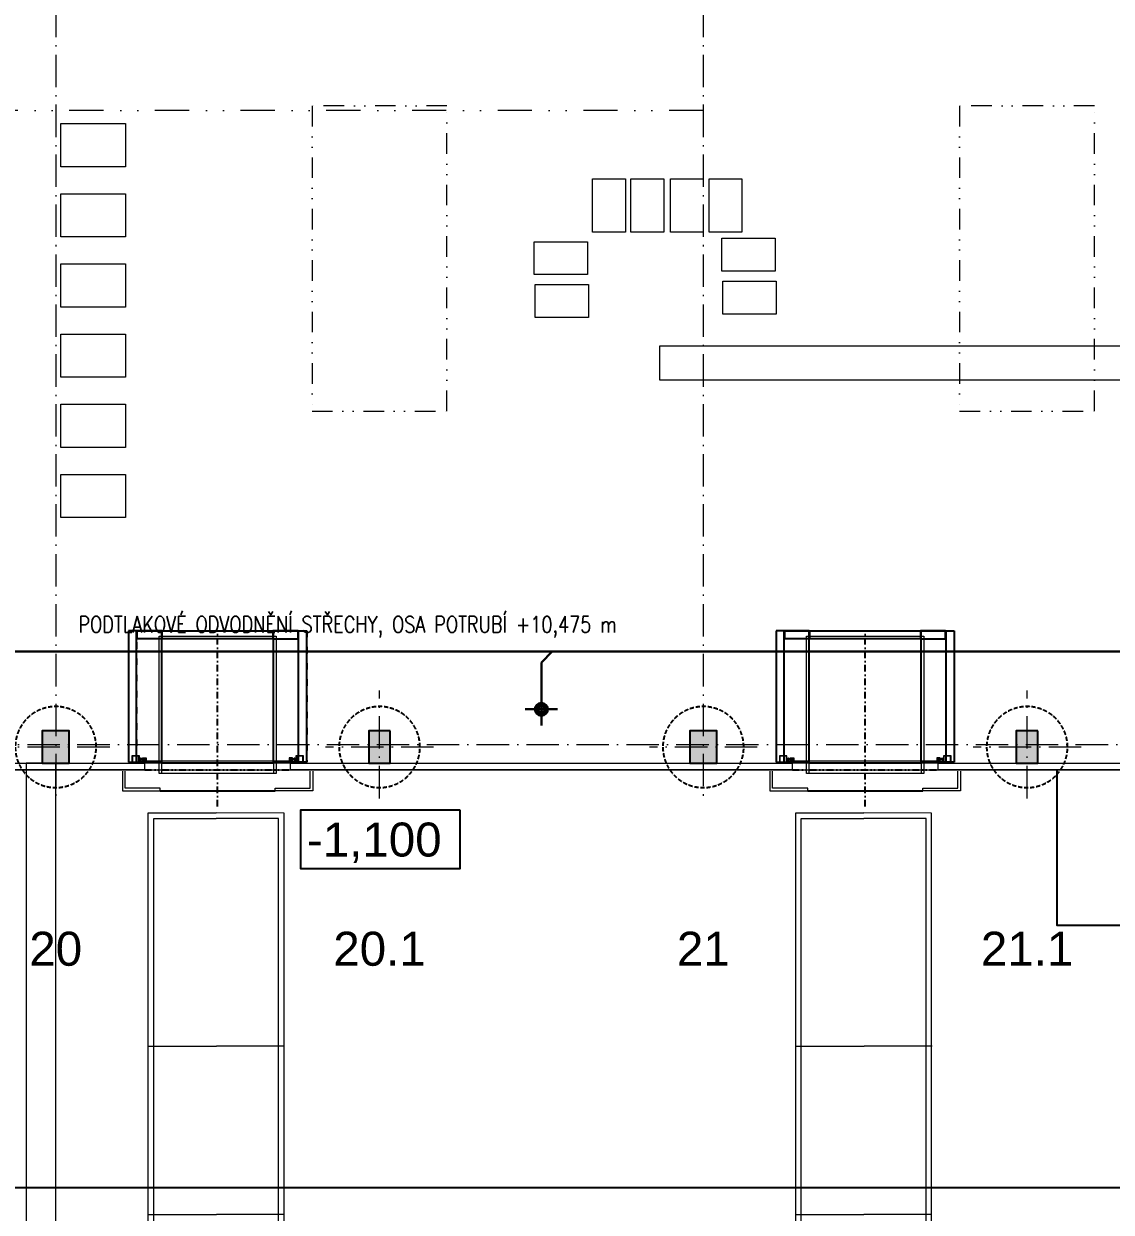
# Model space of a CAD drawing. Header units: millimetres. Extents: x 325046 to 1268204, y 1875583 to 2761998.
# Drawn here: x 933486 to 953638, y 2462227 to 2484240 of the extents above; entities that cross this region are included whole.
import ezdxf
from ezdxf.enums import TextEntityAlignment as Align

# ---------------------------------------------------------------- set-up
doc = ezdxf.new("R2010")
doc.units = ezdxf.units.MM
doc.header["$LTSCALE"] = 100
doc.header["$PDMODE"] = 65
for name, pattern in [('$AUDIT_BAD_LTYPE1', [0]), ('ACAD_ISO03W100', [30, 12, -18]), ('ACAD_ISO10W100', [18.5, 12, -3, 0.5, -3]), ('DASHDOT', [1, 0.5, -0.25, 0, -0.25]), ('DASHED', [0.75, 0.5, -0.25]), ('DASHED2', [9.525, 6.35, -3.175]), ('DIVIDE', [31.75, 12.7, -6.35, 0, -6.35, 0, -6.35]), ('SO02_F11anp01$0${ Leader Line}', [0])]:
    doc.linetypes.add(name, pattern=pattern)
for name, color, linetype, lineweight, true_color in [('Auta', 252, 'Continuous', 5, 0x696969), ('GATE', 7, 'Continuous', 9, 0x002eb8), ('Korabek-text', 7, 'Continuous', 0, 0x7a7a7a), ('Korabek-trasy', 7, 'Continuous', 30, 0x7478c3), ('Korabek-vpuste', 7, 'Continuous', 30, 0x6f7ceb), ('Manipulační - obrys - 1. etapa', 7, 'Continuous', 13, 0x1a63a8), ('OCELOVÉ KONSTRUKCE', 7, 'Continuous', 13, 0x2865c8), ('otvory', 7, 'Continuous', 20, 0xb30000), ('Parkování - členění - 2. etapa', 7, 'Continuous', 9, 0x4f4fb0), ('Světlíky', 7, 'DIVIDE', 15, 0xf81696), ('TECH - Výtah + válečková', 7, 'Continuous', 9, 0xcc0f42), ('TECH - Zóny', 7, 'DIVIDE', 15, 0x33843e)]:
    doc.layers.add(name, color=color, linetype=linetype, lineweight=lineweight, true_color=true_color)
for name, color, linetype in [('Kóty osové', 5, 'Continuous'), ('NRŘ', 6, 'DIVIDE'), ('Popis - dílčí', 5, 'Continuous'), ('ČÁRKOVANÁ', 5, 'DASHED2'), ('ŽB- SLOUPY', 3, 'Continuous')]:
    doc.layers.add(name, color=color, linetype=linetype)
for name, color, linetype, lineweight in [('Objekty - osy', 5, 'ACAD_ISO10W100', 20), ('OBVODOVÝ PLÁŠŤ', 2, 'Continuous', 9), ('PŘEDĚL', 8, 'Continuous', 5), ('TECH - Palety', 34, 'Continuous', 9), ('ŽB - Šraf-prefa', 253, 'Continuous', 13)]:
    doc.layers.add(name, color=color, linetype=linetype, lineweight=lineweight)
for name, color, linetype, true_color in [('Popis OS', 7, 'Continuous', 0xbd0a5d), ('Příprava na dock', 7, 'Continuous', 0x616161), ('VÝŠKOVÉ KOTY', 7, 'Continuous', 0xf90b4b)]:
    doc.layers.add(name, color=color, linetype=linetype, true_color=true_color)
doc.styles.add('ARIL-TENKÝ', font='arial.ttf')
doc.styles.add('ROMANS', font='romans.shx', dxfattribs={"width": 0.8})
doc.dimstyles.new('400', dxfattribs={"dimscale": 400, "dimtxt": 2.5, "dimasz": 2, "dimexe": 1, "dimexo": 12, "dimgap": 1, "dimtad": 1, "dimdec": 0, "dimzin": 0, "dimdsep": 46, "dimtxsty": 'ARIL-TENKÝ', "dimblk": 'ARCHTICK', "dimcen": 4, "dimdle": 1, "dimclrd": 256, "dimclre": 256, "dimclrt": 7, "dimadec": 0, "dimazin": 0, "dimtfac": 1, "dimtdec": 0, "dimtix": 1, "dimtofl": 0, "dimtmove": 0, "dimatfit": 0, "dimldrblk": 'OBLIQUE', "dimfxl": 1, "dimtolj": 1, "dimtzin": 0, "dimlwd": -1, "dimlwe": -1, "dimarcsym": 0})

# ---------------------------------------------------------------- blocks, each defined once
blk = doc.blocks.new('H1 PU')
at = {"layer": 'Příprava na dock', "linetype": 'DASHED', "ltscale": 1.5}
blk.add_circle((1537736, -4876565), 750, dxfattribs=at)
blk = doc.blocks.new('A$C505A4D3C')
at = {"layer": 'Příprava na dock', "linetype": 'ACAD_ISO03W100', "ltscale": 0.1}
for p, q in [((150, 2435), (150, 0)), ((3150, 2435), (3150, 0)), ((3150, 2435), (3150, 0))]:
    blk.add_line(p, q, dxfattribs=at)
for points in [[(0, 2435), (0, 2435), (615, 2435), (615, 0), (615, 0), (0, 0), (0, 0), (0, 0), (0, 2435), (0, 2435), (0, 2435), (0, 2435)], [(3300, 2435), (3300, 2435), (2685, 2435), (2685, 0), (2685, 0), (3300, 0), (3300, 0), (3300, 0), (3300, 2435), (3300, 2435), (3300, 2435), (3300, 2435)], [(625, 150), (160, 150), (160, 0), (625, 0)], [(625, 0), (2675, 0), (2675, 150), (625, 150), (625, 0)], [(2675, 150), (3140, 150), (3140, 0), (2675, 0)]]:
    blk.add_lwpolyline(points, dxfattribs=at)
blk = doc.blocks.new('vpust_tučně')
at = {"layer": 'Korabek-vpuste'}
for p, q in [((53.146, 90.671), (53.146, 91.171)), ((52.896, 90.921), (53.396, 90.921))]:
    blk.add_line(p, q, dxfattribs=at)
for radius in [0.1, 0.075, 0.05]:
    blk.add_circle((53.146, 90.921), radius, dxfattribs=at)
blk = doc.blocks.new('A$C73023567')
at = {"layer": 'Korabek-trasy'}
for p, q in [((205475.3, 6565.6), (251274.7, 6565.6)), ((237475.3, 6565.6), (237275, 6365.2)), ((237275, 5495.6), (237275, 6365.2))]:
    blk.add_line(p, q, dxfattribs=at)
at = {"layer": 'Korabek-vpuste', "xscale": 1200, "yscale": 1200, "zscale": 1200, "rotation": 269.9999999927888}
blk.add_blockref('vpust_tučně', (128169.4, 69270.4), dxfattribs=at)
at = {"layer": 'Korabek-text', "insert": (228695.9, 6827), "char_height": 300, "width": 28411.347, "attachment_point": 7, "rotation": 0, "style": 'ROMANS'}
blk.add_mtext('PODTLAKOVÉ ODVODNĚNÍ STŘECHY, OSA POTRUBÍ +10,475 m', dxfattribs=at)
blk = doc.blocks.new('A$C5F711971')
at = {"layer": 'Auta'}
for p, q in [((3.321, 15.004), (3.487, 15.807)), ((5.123, 14.632), (5.289, 15.436)), ((3.128, 14.495), (3.006, 13.903)), ((3.049, 14.357), (3.059, 14.406)), ((3.492, 14.265), (3.049, 14.357)), ((3.059, 14.406), (3.502, 14.315)), ((3.522, 14.413), (3.128, 14.495)), ((3.401, 13.822), (3.522, 14.413)), ((3.56, 14.482), (3.415, 13.774)), ((3.502, 14.315), (3.492, 14.265)), ((3.67, 14.383), (3.63, 14.186)), ((3.67, 14.383), (4.114, 14.291)), ((3.63, 14.186), (4.073, 14.094)), ((4.517, 14.003), (4.073, 14.094)), ((4.557, 14.2), (4.114, 14.291)), ((4.557, 14.2), (4.517, 14.003)), ((4.583, 13.578), (4.705, 14.17)), ((4.705, 14.17), (5.099, 14.088)), ((5.099, 14.088), (4.977, 13.497)), ((2.977, 14.012), (2.988, 14.061)), ((3.421, 13.921), (2.977, 14.012)), ((2.988, 14.061), (3.431, 13.97)), ((3.006, 13.903), (3.401, 13.822)), ((4.685, 14.071), (4.674, 14.022)), ((4.674, 14.022), (5.118, 13.93)), ((5.128, 13.98), (4.685, 14.071)), ((5.118, 13.93), (5.128, 13.98)), ((4.603, 13.677), (5.047, 13.586)), ((5.057, 13.635), (4.614, 13.726)), ((4.977, 13.497), (4.583, 13.578)), ((5.047, 13.586), (5.057, 13.635)), ((2.12, 10.85), (3.352, 10.596)), ((4.584, 10.342), (3.352, 10.596)), ((1.491, 7.795), (2.723, 7.541)), ((3.955, 7.287), (2.723, 7.541)), ((0.861, 4.74), (2.093, 4.486)), ((3.325, 4.233), (2.093, 4.486))]:
    blk.add_line(p, q, dxfattribs=at)
for points in [[(4.55, 16.41), (4.174, 16.476), (3.814, 16.487), (3.538, 16.482), (3.358, 16.456), (3.274, 16.349), (3.141, 15.765), (2.96, 14.704), (3.007, 14.631), (3.563, 14.479), (4.128, 14.363)], [(4.53, 16.312), (4.185, 16.383), (3.785, 16.406), (3.509, 16.4), (3.37, 16.392), (3.269, 16.325)], [(4.55, 16.41), (4.922, 16.321), (5.257, 16.19), (5.508, 16.076), (5.663, 15.981), (5.698, 15.849), (5.59, 15.26), (5.336, 14.214), (5.264, 14.166), (4.694, 14.246), (4.128, 14.363)], [(4.53, 16.312), (4.875, 16.241), (5.252, 16.104), (5.503, 15.99), (5.627, 15.927), (5.694, 15.825)], [(3.357, 16.145), (3.377, 15.878), (3.319, 15.478), (3.207, 15.539), (3.308, 16.092), (3.357, 16.145)], [(4.501, 16.184), (4.136, 16.234), (3.83, 16.259), (3.496, 16.278), (3.412, 16.233), (3.425, 15.931), (3.823, 15.924), (4.199, 15.871), (4.429, 15.824)], [(4.506, 16.182), (4.861, 16.084), (5.153, 15.987), (5.466, 15.872), (5.526, 15.798), (5.394, 15.525), (5.026, 15.676), (4.66, 15.776), (4.429, 15.824)], [(3.344, 16.042), (3.088, 16.044), (3.127, 15.984), (3.324, 15.944), (3.344, 16.042)], [(5.542, 15.694), (5.418, 15.458), (5.313, 15.068), (5.44, 15.079), (5.565, 15.627), (5.542, 15.694)], [(3.194, 15.479), (3.307, 15.418), (3.216, 14.975), (3.093, 14.988), (3.194, 15.479)], [(4.368, 15.523), (4.121, 15.574), (4.072, 15.584), (4.012, 15.545), (3.931, 15.151), (3.97, 15.091), (4.02, 15.081), (4.266, 15.031)], [(4.368, 15.523), (4.614, 15.473), (4.663, 15.462), (4.702, 15.403), (4.621, 15.009), (4.562, 14.97), (4.512, 14.98), (4.266, 15.031)], [(5.512, 15.596), (5.749, 15.496), (5.689, 15.456), (5.492, 15.497), (5.512, 15.596)], [(3.321, 15.004), (3.308, 14.881), (3.373, 14.831), (4.19, 14.662)], [(5.428, 15.019), (5.3, 15.008), (5.209, 14.565), (5.326, 14.528), (5.428, 15.019)], [(3.188, 14.844), (3.061, 14.832), (3.039, 14.725), (3.099, 14.65), (3.158, 14.638), (3.254, 14.618), (3.284, 14.762), (3.212, 14.776), (3.181, 14.808), (3.183, 14.82)], [(3.601, 14.546), (3.631, 14.69), (4.17, 14.579)], [(3.613, 14.544), (4.143, 14.435)], [(4.685, 14.323), (4.715, 14.467), (4.176, 14.578)], [(5.123, 14.632), (5.086, 14.515), (5.007, 14.494), (4.19, 14.662)], [(4.673, 14.326), (4.143, 14.435)], [(5.182, 14.433), (5.294, 14.372), (5.272, 14.265), (5.188, 14.219), (5.128, 14.232), (5.032, 14.252), (5.062, 14.395), (5.134, 14.38), (5.175, 14.397), (5.177, 14.409)], [(3.982, 13.651), (2.75, 13.905), (0, 0.508), (1.232, 0.254)], [(3.961, 13.552), (2.828, 13.786), (0.119, 0.586), (1.252, 0.352)], [(3.982, 13.651), (5.213, 13.397), (2.464, 0), (1.232, 0.254)], [(3.961, 13.552), (5.095, 13.319), (2.385, 0.119), (1.252, 0.352)]]:
    blk.add_lwpolyline(points, dxfattribs=at)
blk = doc.blocks.new('A$C7DC35752')
at = {"layer": 'OCELOVÉ KONSTRUKCE', "flags": 128}
blk.add_lwpolyline([(0, 140), (0, 0), (140, 0), (140, 140), (0, 140)], dxfattribs=at)
blk.add_lwpolyline([(10, 130), (10, 10), (130, 10), (130, 130)], close=True, dxfattribs=at)
blk = doc.blocks.new('A$C467A42A6')
at = {"layer": 'GATE', "linetype": 'Continuous'}
for points in [[(0, 2605), (0, 2965), (700, 2965), (700, 2915), (50, 2915), (50, 2605)], [(3531, 2605), (3531, 2965), (2831, 2965), (2831, 2915), (3481, 2915), (3481, 2605)], [(2801, 2645), (2801, 150), (731, 150), (731, 2645)]]:
    blk.add_lwpolyline(points, dxfattribs=at)
blk.add_lwpolyline([(681, 100), (681, 2645), (2851, 2645), (2851, 100)], close=True, dxfattribs=at)
at = {"layer": 'NRŘ', "color": 162, "ltscale": 20, "true_color": 0x002eb8}
blk.add_line((2831, 2965), (700, 2965), dxfattribs=at)
at = {"layer": 'ČÁRKOVANÁ', "ltscale": 30}
for p, q in [((266, 2435), (266, 0)), ((3266, 2435), (3266, 0))]:
    blk.add_line(p, q, dxfattribs=at)
for points in [[(116, 0), (116, 0), (116, 0), (116, 0), (116, 2435), (116, 2435), (116, 2435), (116, 2435), (116, 2435), (731, 2435), (731, 0), (116, 0)], [(2801, 2445), (731, 2445)], [(3416, 2435), (3416, 2435), (2801, 2435), (2801, 0), (2801, 0), (3416, 0), (3416, 0), (3416, 0), (3416, 2435), (3416, 2435), (3416, 2435), (3416, 2435)], [(741, 150), (276, 150), (276, 0), (741, 0)], [(2791, 0), (741, 0), (741, 150), (2791, 150), (2791, 0)], [(2791, 150), (3256, 150), (3256, 0), (2791, 0)]]:
    blk.add_lwpolyline(points, dxfattribs=at)
blk = doc.blocks.new('A$C1F717354')
at = {"layer": 'OBVODOVÝ PLÁŠŤ'}
for p, q in [((35, 102), (35, 102)), ((2850, 102), (2850, 102))]:
    blk.add_line(p, q, dxfattribs=at)
at = {"layer": 'otvory'}
blk.add_lwpolyline([(60, 97), (60, 57), (2840, 57), (2840, 97), (60, 97)], dxfattribs=at)
at = {"layer": 'PŘEDĚL'}
for p, q in [((23, 89), (23, 94)), ((27, 94), (23, 94)), ((24, 94), (26, 94)), ((35, 88), (24, 88)), ((26, 89), (26, 94)), ((27, 104), (27, 80)), ((32, 80), (27, 80)), ((32, 104), (32, 80)), ((33, 89), (33, 94)), ((37, 89), (37, 94)), ((2870, 89), (2870, 94)), ((2885, 94), (2870, 94)), ((2872, 94), (2874, 94)), ((2883, 88), (2872, 88)), ((2874, 89), (2874, 94)), ((2875, 104), (2875, 80)), ((2880, 80), (2875, 80)), ((2880, 104), (2880, 80)), ((2881, 89), (2881, 94)), ((2885, 89), (2885, 94))]:
    blk.add_line(p, q, dxfattribs=at)
for points in [[(100, 102), (0, 102), (0, 32), (5, 32), (5, 97), (100, 97), (100, 102)], [(5, 32), (21, 4), (33, 4), (27, 10), (35, 12), (31, 7), (23, 7), (8, 32), (8, 57), (33, 57), (33, 60), (5, 60)], [(2800, 102), (2900, 102), (2900, 32), (2895, 32), (2895, 97), (2800, 97), (2800, 102)], [(2895, 32), (2879, 4), (2867, 4), (2863, 10), (2865, 12), (2869, 7), (2877, 7), (2892, 32), (2892, 57), (2867, 57), (2867, 60), (2895, 60)]]:
    blk.add_lwpolyline(points, dxfattribs=at)
for points in [[(29, 94), (29, 96), (20, 96), (20, 94)], [(33, 30), (33, 22), (125, 22), (125, 30)], [(60, 57), (60, 0), (125, 0), (125, 57)], [(2840, 57), (2840, 0), (2775, 0), (2775, 57)], [(2867, 29), (2867, 22), (2776, 22), (2776, 29)], [(2887, 94), (2887, 96), (2868, 96), (2868, 94)]]:
    blk.add_lwpolyline(points, close=True, dxfattribs=at)
for points in [[(20, 38), (20, 14, 0.414214), (25, 9), (28, 9, 0.414214), (33, 14), (33, 38, 0.414214), (28, 43), (25, 43, 0.414214)], [(2880, 38), (2880, 14, -0.414214), (2875, 9), (2872, 9, -0.414214), (2867, 14), (2867, 38, -0.414214), (2872, 43), (2875, 43, -0.414214)]]:
    blk.add_lwpolyline(points, format="xyb", close=True, dxfattribs=at)
for centre, radius, start, end in [((24, 90), 1.83, 202.6199, 337.3801), ((30, 95), 6.81, 236.6015, 303.3985), ((30, 85), 5.44, 52.4827, 127.5173), ((2872, 90), 1.83, 202.6199, 337.3801), ((2878, 95), 6.81, 236.6015, 303.3985), ((2883, 90), 1.83, 202.6199, 337.3801)]:
    blk.add_arc(centre, radius, start, end, dxfattribs=at)
blk = doc.blocks.new('EU_paleta')
at = {"color": 0}
for p, q in [((0, 0), (0, 47.24)), ((0, 47.24), (31.5, 47.24)), ((31.5, 47.24), (31.5, 0)), ((31.5, 0), (0, 0))]:
    blk.add_line(p, q, dxfattribs=at)
blk = doc.blocks.new('_ARCHTICK')
at = {"color": 0, "linetype": 'ByBlock', "const_width": 0.15}
blk.add_lwpolyline([(-0.5, -0.5), (0.5, 0.5)], dxfattribs=at)
blk = doc.blocks.new('*D1557')
at = {"layer": 'Defpoints', "color": 0, "transparency": 16777216}
for p in [(705684, 2470423), (1018474, 2470423), (705684, 2462680)]:
    blk.add_point(p, dxfattribs=at)
at = {"layer": 'Kóty osové', "transparency": 16777216}
for p, q in [((705684, 2465623), (705684, 2462280)), ((1018474, 2465623), (1018474, 2462280)), ((1018874, 2462680), (705284, 2462680))]:
    blk.add_line(p, q, dxfattribs=at)
at = {"layer": 'Kóty osové', "transparency": 16777216, "xscale": 800, "yscale": 800, "zscale": 800, "rotation": 180}
blk.add_blockref('_ARCHTICK', (705684, 2462680), dxfattribs=at)
at = {"layer": 'Kóty osové', "transparency": 16777216, "xscale": 800, "yscale": 800, "zscale": 800}
blk.add_blockref('_ARCHTICK', (1018474, 2462680), dxfattribs=at)
at = {"layer": 'Kóty osové', "color": 7, "transparency": 16777216, "insert": (862079, 2463591), "char_height": 1000, "attachment_point": 5, "style": 'ARIL-TENKÝ'}
blk.add_mtext('\\A1;312790', dxfattribs=at)
blk = doc.blocks.new('_Oblique')
at = {"color": 0, "lineweight": -2}
blk.add_line((-0.5, -0.5), (0.5, 0.5), dxfattribs=at)

msp = doc.modelspace()

# ---------------------------------------------------------------- hatches: boundary and pattern name
at = {"layer": 'ŽB - Šraf-prefa'}
h = msp.add_hatch(color=256, dxfattribs=at)
h.dxf.hatch_style = 1
h.paths.add_polyline_path([(933828.7, 2470542.7), (934328.7, 2470542.7), (934328.7, 2471142.7), (933828.7, 2471142.7)])
h = msp.add_hatch(color=256, dxfattribs=at)
h.dxf.hatch_style = 1
h.paths.add_polyline_path([(940278.7, 2471142.7), (939878.7, 2471142.7), (939878.7, 2470542.7), (940278.7, 2470542.7)])
h = msp.add_hatch(color=256, dxfattribs=at)
h.dxf.hatch_style = 1
h.paths.add_polyline_path([(945828.7, 2470542.7), (946328.7, 2470542.7), (946328.7, 2471142.7), (945828.7, 2471142.7)])
h = msp.add_hatch(color=256, dxfattribs=at)
h.dxf.hatch_style = 1
h.paths.add_polyline_path([(952278.7, 2471142.7), (951878.7, 2471142.7), (951878.7, 2470542.7), (952278.7, 2470542.7)])

# ---------------------------------------------------------------- linework, layer by layer
at = {"layer": 'Manipulační - obrys - 1. etapa'}
msp.add_lwpolyline([(1078473.7, 2536304.3), (1020165.4, 2469009.6), (1008323.1, 2455342.1, -0.2227545), (1001625.4, 2452363.4), (995702.1, 2452358.5), (995702.1, 2449363.8), (830802.7, 2449363.2, -0.1831287), (804292.9, 2459409.4, 0.3789665), (775131.9, 2459409.3, -0.1831282), (748622.2, 2449362.9), (705683.7, 2449362.8), (705683.7, 2470422.7), (1018473.7, 2470422.7), (1018513.7, 2494382.7), (1018473.7, 2542472.7), (1018473.7, 2542472.7), (1018473.7, 2542472.7), (1018473.7, 2542472.7), (1018578.7, 2542472.7)], format="xyb", dxfattribs=at)
at = {"layer": 'NRŘ', "ltscale": 0.1}
for p, q in [((935728.7, 2470422.7), (938428.7, 2470422.7)), ((947728.7, 2470422.7), (950428.7, 2470422.7))]:
    msp.add_line(p, q, dxfattribs=at)
at = {"layer": 'Objekty - osy', "ltscale": 0.5}
for points in [[(934078.7, 2591892.7), (934078.7, 2469892.7)], [(946078.7, 2591892.7), (946078.7, 2469892.7)], [(940078.7, 2469892.7), (940078.7, 2471892.7)], [(952078.7, 2469892.7), (952078.7, 2471892.7)], [(705078.7, 2470892.7), (1019078.7, 2470892.7)], [(935078.7, 2470842.7), (933078.7, 2470842.7)], [(941078.7, 2470842.7), (939078.7, 2470842.7)], [(947078.7, 2470842.7), (945078.7, 2470842.7)], [(953078.7, 2470842.7), (951078.7, 2470842.7)]]:
    msp.add_lwpolyline(points, dxfattribs=at)
at = {"layer": 'OBVODOVÝ PLÁŠŤ', "ltscale": 100}
for p, q in [((935728.7, 2470422.7), (935728.7, 2470542.7)), ((938428.7, 2470422.7), (938428.7, 2470542.7)), ((947728.7, 2470422.7), (947728.7, 2470542.7)), ((950428.7, 2470422.7), (950428.7, 2470542.7))]:
    msp.add_line(p, q, dxfattribs=at)
at = {"layer": 'OBVODOVÝ PLÁŠŤ'}
for points in [[(932428.7, 2470542.7), (935728.7, 2470542.7)], [(938428.7, 2470542.7), (947728.7, 2470542.7)], [(950428.7, 2470542.7), (956828.7, 2470542.7)], [(935728.7, 2470422.7), (932428.7, 2470422.7)], [(947728.7, 2470422.7), (938428.7, 2470422.7)], [(956828.7, 2470422.7), (950428.7, 2470422.7)]]:
    msp.add_lwpolyline(points, dxfattribs=at)
at = {"layer": 'Parkování - členění - 2. etapa'}
msp.add_lwpolyline([(933528.7, 2470542.8), (933528.2, 2458542.8, 0.9544085), (934078.2, 2458542.7), (934078.7, 2470542.7), (933528.7, 2470542.8)], format="xyb", dxfattribs=at)
at = {"layer": 'Popis - dílčí', "ltscale": 100}
msp.add_lwpolyline([(952628.7, 2470422.7), (952628.5, 2467542.7), (958065, 2467542.7), (958078.7, 2470422.7)], dxfattribs=at)
at = {"layer": 'Příprava na dock', "linetype": 'DASHDOT', "ltscale": 2.5}
for points in [[(937078.7, 2469739.4), (937078.7, 2472998.8)], [(949078.7, 2469739.4), (949078.7, 2472998.8)]]:
    msp.add_lwpolyline(points, dxfattribs=at)
at = {"layer": 'Světlíky', "ltscale": 0.3}
for points in [[(938828.7, 2477067.7), (941328.7, 2477067.7), (941328.7, 2482717.7), (938828.7, 2482717.7)], [(950828.7, 2477067.7), (953328.7, 2477067.7), (953328.7, 2482717.7), (950828.7, 2482717.7)]]:
    msp.add_lwpolyline(points, close=True, dxfattribs=at)
at = {"layer": 'TECH - Palety'}
for p, q in [((944025.5, 2480380.8, 0), (944025.5, 2481367.1, 0)), ((944025.5, 2481367.1, 0), (944635.1, 2481367.1, 0)), ((944635.1, 2481367.1, 0), (944635.1, 2480380.8, 0)), ((944736.9, 2481367.1, 0), (945346.5, 2481367.1, 0)), ((944736.9, 2480380.8, 0), (944736.9, 2481367.1, 0)), ((945346.5, 2481367.1, 0), (945346.5, 2480380.8, 0)), ((945469.1, 2480380.8, 0), (945469.1, 2481367.1, 0)), ((945469.1, 2481367.1, 0), (946078.7, 2481367.1, 0)), ((946184.4, 2480380.8, 0), (946184.4, 2481367.1, 0)), ((946184.4, 2481367.1, 0), (946794, 2481367.1, 0)), ((946794, 2481367.1, 0), (946794, 2480380.8, 0)), ((942945.1, 2479594), (942945.1, 2480203.6)), ((942945.1, 2480203.6), (943931.5, 2480203.6)), ((943931.5, 2480203.6), (943931.5, 2479594)), ((944635.1, 2480380.8, 0), (944025.5, 2480380.8, 0)), ((945346.5, 2480380.8, 0), (944736.9, 2480380.8, 0)), ((946078.7, 2480380.8, 0), (945469.1, 2480380.8, 0)), ((946794, 2480380.8, 0), (946184.4, 2480380.8, 0)), ((946422.2, 2480267.3, 0), (947408.5, 2480267.3, 0)), ((946422.2, 2479657.7, 0), (946422.2, 2480267.3, 0)), ((947408.5, 2480267.3, 0), (947408.5, 2479657.7, 0)), ((943931.5, 2479594), (942945.1, 2479594)), ((947408.5, 2479657.7, 0), (946422.2, 2479657.7, 0)), ((942963.4, 2479410.1), (943949.7, 2479410.1)), ((942963.4, 2478800.5), (942963.4, 2479410.1)), ((943949.7, 2479410.1), (943949.7, 2478800.5)), ((946440.4, 2478864.2, 0), (946440.4, 2479473.8, 0)), ((946440.4, 2479473.8, 0), (947426.7, 2479473.8, 0)), ((947426.7, 2479473.8, 0), (947426.7, 2478864.2, 0)), ((947426.7, 2478864.2, 0), (946440.4, 2478864.2, 0)), ((943949.7, 2478800.5), (942963.4, 2478800.5))]:
    msp.add_line(p, q, dxfattribs=at)
at = {"layer": 'TECH - Výtah + válečková', "linetype": 'ByBlock', "ltscale": 100, "elevation": 123}
msp.add_lwpolyline([(945273.6, 2478276.8), (975686.4, 2478276.8), (975686.4, 2477641.8), (945273.6, 2477641.8)], close=True, dxfattribs=at)
at = {"layer": 'TECH - Zóny', "ltscale": 0.5}
msp.add_line((946078.7, 2482634, 0), (914486.6, 2482634), dxfattribs=at)
at = {"layer": 'VÝŠKOVÉ KOTY'}
msp.add_lwpolyline([(941569, 2469677.8), (941569, 2468588.9), (938621.4, 2468588.9), (938621.4, 2469677.8)], close=True, dxfattribs=at)
at = {"layer": 'ŽB- SLOUPY'}
for points in [[(933828.7, 2470542.7), (934328.7, 2470542.7), (934328.7, 2471142.7), (933828.7, 2471142.7)], [(940278.7, 2471142.7), (939878.7, 2471142.7), (939878.7, 2470542.7), (940278.7, 2470542.7)], [(945828.7, 2470542.7), (946328.7, 2470542.7), (946328.7, 2471142.7), (945828.7, 2471142.7)], [(952278.7, 2471142.7), (951878.7, 2471142.7), (951878.7, 2470542.7), (952278.7, 2470542.7)]]:
    msp.add_lwpolyline(points, close=True, dxfattribs=at)

# ---------------------------------------------------------------- block references
at = {"layer": 'Auta', "xscale": 1000, "yscale": 1000, "zscale": 1000, "rotation": 191.599427001276}
for p in [(938207.1, 2470118.5), (950207.1, 2470118.5)]:
    msp.add_blockref('A$C5F711971', p, dxfattribs=at)
at = {"layer": 'GATE', "rotation": 180}
for p in [(938844.2, 2472998.8), (950844.2, 2472998.8)]:
    msp.add_blockref('A$C467A42A6', p, dxfattribs=at)
at = {"layer": 'Korabek-trasy', "linetype": 'SO02_F11anp01$0${ Leader Line}'}
msp.add_blockref('A$C73023567', (705803.7, 2466047.2), dxfattribs=at)
at = {"layer": 'OCELOVÉ KONSTRUKCE', "linetype": '$AUDIT_BAD_LTYPE1', "rotation": 180}
for p in [(935628.6, 2470682.7), (938668.7, 2470682.7), (947628.6, 2470682.7), (950668.7, 2470682.7)]:
    msp.add_blockref('A$C7DC35752', p, dxfattribs=at)
at = {"layer": 'otvory', "xscale": -1, "rotation": 180}
for p in [(935628.7, 2470644.3), (947628.7, 2470644.3)]:
    msp.add_blockref('A$C1F717354', p, dxfattribs=at)
at = {"layer": 'Příprava na dock', "xscale": -1}
for name, p, rotation in [('A$C505A4D3C', (935428.7, 2472998.8), 180), ('H1 PU', (-3942486.3, 4008578.7), 89.99999999999993), ('H1 PU', (-3936486.3, 4008578.7), 89.99999999999993), ('H1 PU', (-3930486.3, 4008578.7), 89.99999999999993), ('H1 PU', (-3924486.3, 4008578.7), 89.99999999999993)]:
    msp.add_blockref(name, p, dxfattribs=dict(at, rotation=rotation))
at = {"layer": 'TECH - Palety', "xscale": 25.4, "yscale": 25.4, "zscale": 25.4, "rotation": 270}
for p in [(934174.5, 2482393), (934174.5, 2482393), (934174.5, 2482393), (934174.5, 2481093), (934174.5, 2481093), (934174.5, 2479793), (934174.5, 2479793), (934174.5, 2478493), (934174.5, 2478493), (934174.5, 2477193), (934174.5, 2477193), (934174.5, 2475893)]:
    msp.add_blockref('EU_paleta', p, dxfattribs=at)

# ---------------------------------------------------------------- texts
at = {"layer": 'Popis OS', "linetype": 'ByBlock', "style": 'ARIL-TENKÝ'}
for s, p in [('20', (934078.7, 2467107.7)), ('20.1', (940078.7, 2467107.7)), ('21', (946078.7, 2467107.7)), ('21.1', (952078.7, 2467107.7))]:
    msp.add_text(s, height=630, dxfattribs=at).set_placement(p, align=Align.MIDDLE_CENTER)
at = {"layer": 'VÝŠKOVÉ KOTY', "linetype": 'SO02_F11anp01$0${ Leader Line}', "style": 'ARIL-TENKÝ'}
msp.add_text('-1,100', height=630, dxfattribs=at).set_placement((939981.6, 2469130), align=Align.MIDDLE_CENTER)

# ---------------------------------------------------------------- dimensions: what is measured, and where the dimension line sits
at = {"layer": 'Kóty osové'}
dim = msp.add_linear_dim(base=(705683.7, 2462679.9), p1=(1018473.7, 2470422.7), p2=(705683.7, 2470422.7), dimstyle='400', override={"dimtmove": 1}, dxfattribs=at)
dim.commit()
dim.dimension.update_dxf_attribs({"geometry": '*D1557', "text_midpoint": (862078.7, 2463590.9)})

doc.saveas('drawing.dxf')
